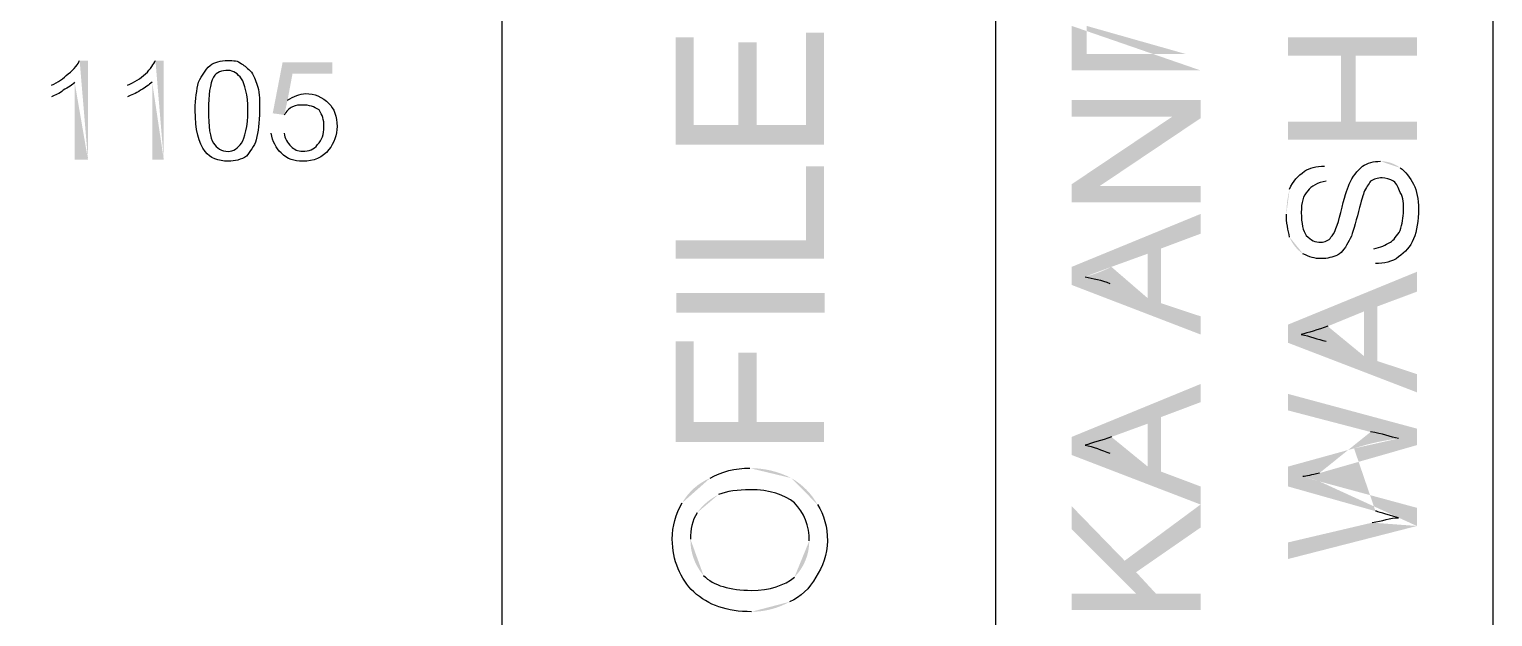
# Model space of a CAD drawing. Header units: feet. Extents: x -88.4 to -52.7, y -30 to -2.4.
# Drawn here: x -54.964 to -53.485, y -5.214 to -4.62 of the extents above; entities that cross this region are included whole.
import ezdxf

# ---------------------------------------------------------------- set-up
doc = ezdxf.new("R2010")
doc.units = ezdxf.units.FT
doc.header["$LTSCALE"] = 0.3
doc.header["$MEASUREMENT"] = 0
doc.layers.add('PDF_Geometry', color=7, linetype='Continuous')
doc.layers.add('PDF_Solid Fills', color=7, linetype='Continuous')

msp = doc.modelspace()

# ---------------------------------------------------------------- hatches: boundary and pattern name
at = {"layer": 'PDF_Solid Fills', "transparency": 33554559}
h = msp.add_hatch(color=256, dxfattribs=at)
h.paths.add_polyline_path([(-53.7807, -4.6612), (-53.9109, -4.6612), (-53.9109, -4.6162)], flags=0)
h.paths.add_polyline_path([(-53.8008, -4.5661, 0.098326), (-53.8208, -4.5578)], flags=0)
h.paths.add_polyline_path([(-53.7807, -4.6146), (-53.7807, -4.6612)], flags=0)
h.paths.add_polyline_path([(-53.7957, -4.6446), (-53.7957, -4.6162)], flags=0)
h.paths.add_polyline_path([(-53.8224, -4.5745, 0.062753), (-53.8474, -4.5711)], flags=0)
h.paths.add_polyline_path([(-53.8958, -4.6162), (-53.8958, -4.6446), (-53.7957, -4.6446)], flags=0)
for points in [[(-54.1611, -4.7363), (-54.3112, -4.7363), (-54.3112, -4.6279), (-54.2929, -4.6279), (-54.2929, -4.7163), (-54.2479, -4.7163), (-54.2479, -4.6329), (-54.2294, -4.6329), (-54.2294, -4.7163), (-54.1794, -4.7163), (-54.1794, -4.6229), (-54.1611, -4.6229)], [(-53.5621, -4.7313), (-53.6923, -4.7313), (-53.6923, -4.713), (-53.6389, -4.713), (-53.6389, -4.6462), (-53.6923, -4.6462), (-53.6923, -4.6279), (-53.5621, -4.6279), (-53.5621, -4.6462), (-53.6239, -4.6462), (-53.6239, -4.713), (-53.5621, -4.713)], [(-53.7807, -4.7948), (-53.9109, -4.7948), (-53.9109, -4.7763), (-53.8091, -4.7079), (-53.9109, -4.7079), (-53.9109, -4.6912), (-53.7807, -4.6912), (-53.7807, -4.7096), (-53.8824, -4.778), (-53.7807, -4.778)], [(-54.1611, -4.8516), (-54.3112, -4.8516), (-54.3112, -4.8332), (-54.1794, -4.8332), (-54.1794, -4.7581), (-54.1611, -4.7581)], [(-54.1611, -5.0369), (-54.3112, -5.0369), (-54.3112, -4.9351), (-54.2929, -4.9351), (-54.2929, -5.0169), (-54.2479, -5.0169), (-54.2479, -4.9468), (-54.2294, -4.9468), (-54.2294, -5.0169), (-54.1611, -5.0169)], [(-53.7807, -5.2071), (-53.9109, -5.2071), (-53.9109, -5.1904), (-53.8458, -5.1904), (-53.9109, -5.1253), (-53.9109, -5.102), (-53.8574, -5.1571), (-53.7807, -5.1003), (-53.7807, -5.1236), (-53.8458, -5.1687), (-53.8258, -5.1904), (-53.7807, -5.1904)]]:
    msp.add_hatch(color=256, dxfattribs=at).paths.add_polyline_path(points)
h = msp.add_hatch(color=256, dxfattribs=at)
h.paths.add_polyline_path([(-54.905, -4.7514), (-54.9185, -4.7514), (-54.9185, -4.673)], flags=0)
h.paths.add_polyline_path([(-54.9418, -4.688), (-54.9418, -4.6763)], flags=0)
h.paths.add_polyline_path([(-54.9134, -4.6513), (-54.905, -4.6513), (-54.905, -4.7514)], flags=0)
h = msp.add_hatch(color=256, dxfattribs=at)
h.paths.add_polyline_path([(-54.8284, -4.7514), (-54.8401, -4.7514), (-54.8401, -4.673)], flags=0)
h.paths.add_polyline_path([(-54.8651, -4.688), (-54.8651, -4.6763)], flags=0)
h.paths.add_polyline_path([(-54.8368, -4.6513), (-54.8284, -4.6513), (-54.8284, -4.7514)], flags=0)
h = msp.add_hatch(color=256, dxfattribs=at)
h.paths.add_polyline_path([(-54.7199, -4.7247), (-54.7066, -4.7247)], flags=0)
h.paths.add_polyline_path([(-54.7066, -4.7062), (-54.7183, -4.7046), (-54.7083, -4.6529), (-54.6582, -4.6529), (-54.6582, -4.6646), (-54.6983, -4.6646), (-54.7033, -4.6912)], flags=0)
h = msp.add_hatch(color=256, dxfattribs=at)
h.paths.add_polyline_path([(-53.6039, -4.8566), (-53.6056, -4.8416)], flags=0)
h.paths.add_polyline_path([(-53.6907, -4.8299, 0.156917), (-53.6772, -4.8466)], flags=0)
h.paths.add_polyline_path([(-53.6907, -4.7814, 0.062888), (-53.694, -4.8066)], flags=0)
h.paths.add_polyline_path([(-53.6556, -4.7581), (-53.6539, -4.7731)], flags=0)
h.paths.add_polyline_path([(-53.5789, -4.7598, 0.169271), (-53.5989, -4.7531)], flags=0)
h = msp.add_hatch(color=256, dxfattribs=at)
h.paths.add_polyline_path([(-53.7807, -4.9283), (-53.9109, -4.8782), (-53.9109, -4.8599), (-53.7807, -4.8064), (-53.7807, -4.8264), (-53.8208, -4.8414), (-53.8208, -4.8966), (-53.7807, -4.9099)], flags=0)
h.paths.add_polyline_path([(-53.8341, -4.8916), (-53.8341, -4.8466), (-53.8708, -4.8599)], flags=0)
h.paths.add_polyline_path([(-53.8974, -4.8699, 0.052033), (-53.8708, -4.8599)], flags=0)
h.paths.add_polyline_path([(-53.8724, -4.8766), (-53.8341, -4.8916)], flags=0)
h = msp.add_hatch(color=256, dxfattribs=at)
h.paths.add_polyline_path([(-53.5621, -4.9868), (-53.6923, -4.9367), (-53.6923, -4.9183), (-53.5621, -4.8649), (-53.5621, -4.885), (-53.6022, -4.9), (-53.6022, -4.9551), (-53.5621, -4.9684)], flags=0)
h.paths.add_polyline_path([(-53.6156, -4.9501), (-53.6156, -4.905), (-53.6522, -4.92)], flags=0)
h.paths.add_polyline_path([(-53.6539, -4.935), (-53.6156, -4.9501)], flags=0)
h = msp.add_hatch(color=256, dxfattribs=at)
h.paths.add_polyline_path([(-53.7807, -5.1003), (-53.9109, -5.0502), (-53.9109, -5.0319), (-53.7807, -4.9784), (-53.7807, -4.9968), (-53.8208, -5.0119), (-53.8208, -5.0669), (-53.7807, -5.082)], flags=0)
h.paths.add_polyline_path([(-53.8341, -5.0619), (-53.8341, -5.0185), (-53.8708, -5.0319)], flags=0)
h.paths.add_polyline_path([(-53.8724, -5.0485), (-53.8341, -5.0619)], flags=0)
h = msp.add_hatch(color=256, dxfattribs=at)
h.paths.add_polyline_path([(-53.5621, -5.122), (-53.6923, -5.1554), (-53.6923, -5.1386), (-53.6072, -5.1186)], flags=0)
h.paths.add_polyline_path([(-53.6039, -5.107), (-53.6923, -5.082), (-53.6923, -5.0619), (-53.6256, -5.0435)], flags=0)
h.paths.add_polyline_path([(-53.5806, -5.0335, 0.047128), (-53.6256, -5.0435)], flags=0)
h.paths.add_polyline_path([(-53.6089, -5.0269), (-53.6923, -5.0051), (-53.6923, -4.9884), (-53.5621, -5.0235), (-53.5621, -5.0402), (-53.6606, -5.0685)], flags=0)
h.paths.add_polyline_path([(-53.6606, -5.0769, 0.02074), (-53.6772, -5.0719)], flags=0)
h.paths.add_polyline_path([(-53.6606, -5.0769), (-53.5621, -5.1036), (-53.5621, -5.122)], flags=0)
h = msp.add_hatch(color=256, dxfattribs=at)
h.paths.add_polyline_path([(-54.2762, -5.0735, 0.164584), (-54.3045, -5.0986)], flags=0)
h.paths.add_polyline_path([(-54.1944, -5.0735, 0.120272), (-54.2361, -5.0635)], flags=0)
h.paths.add_polyline_path([(-54.1678, -5.1003, 0.138891), (-54.1944, -5.0735)], flags=0)
h.paths.add_polyline_path([(-54.2344, -5.2087, 0.130089), (-54.1961, -5.1987)], flags=0)
h.paths.add_polyline_path([(-54.1911, -5.1737, 0.199412), (-54.1761, -5.137)], flags=0)
h.paths.add_polyline_path([(-54.2679, -5.0903, 0.119584), (-54.2895, -5.1086)], flags=0)
h.paths.add_polyline_path([(-54.2962, -5.1353, 0.183834), (-54.2829, -5.1721)], flags=0)

# ---------------------------------------------------------------- linework, layer by layer
at = {"layer": 'PDF_Geometry', "lineweight": 25}
msp.add_lwpolyline([(-68.9998, -12.4632), (-68.9998, -2.4479), (-53.4855, -2.4479), (-53.4855, -12.4632)], close=True, dxfattribs=at)
for points in [[(-54.4864, -12.4632), (-54.4864, -2.4479)], [(-53.9875, -8.3069), (-53.9875, -2.4479)]]:
    msp.add_lwpolyline(points, dxfattribs=at)
for points in [[(-54.9251, -4.6647), (-54.9185, -4.6597), (-54.915, -4.6547), (-54.9134, -4.6513)], [(-54.8468, -4.6647), (-54.8418, -4.6597), (-54.8385, -4.6547), (-54.8368, -4.6513)], [(-54.7933, -4.673), (-54.7899, -4.6662), (-54.7866, -4.6612), (-54.7816, -4.6562)], [(-54.7816, -4.6562), (-54.7766, -4.6529), (-54.7716, -4.6512), (-54.7633, -4.6512)], [(-54.7633, -4.6512), (-54.7583, -4.6512), (-54.7533, -4.6512), (-54.7499, -4.6546)], [(-54.7499, -4.6546), (-54.7466, -4.6562), (-54.7433, -4.6596), (-54.7399, -4.6629)], [(-54.9418, -4.6763), (-54.9351, -4.673), (-54.9301, -4.6697), (-54.9251, -4.6647)], [(-54.9185, -4.673), (-54.9201, -4.6763), (-54.9251, -4.678), (-54.9301, -4.6813)], [(-54.8651, -4.6763), (-54.8585, -4.673), (-54.8518, -4.6697), (-54.8468, -4.6647)], [(-54.8401, -4.673), (-54.8435, -4.6763), (-54.8468, -4.678), (-54.8518, -4.6813)], [(-54.7966, -4.7013), (-54.7966, -4.6897), (-54.7949, -4.6813), (-54.7933, -4.673)], [(-54.7783, -4.6679), (-54.7816, -4.6747), (-54.7833, -4.6863), (-54.7833, -4.7013)], [(-54.7633, -4.6612), (-54.7699, -4.6612), (-54.7749, -4.6629), (-54.7783, -4.6679)], [(-54.7499, -4.6697), (-54.7533, -4.6646), (-54.7583, -4.6612), (-54.7633, -4.6612)], [(-54.7433, -4.7013), (-54.7433, -4.6863), (-54.7466, -4.6747), (-54.7499, -4.6697)], [(-54.7399, -4.6629), (-54.7366, -4.6679), (-54.7349, -4.673), (-54.7333, -4.678)], [(-54.9301, -4.6813), (-54.9335, -4.6847), (-54.9385, -4.6863), (-54.9418, -4.688)], [(-54.8518, -4.6813), (-54.8568, -4.6847), (-54.8618, -4.6863), (-54.8651, -4.688)], [(-54.7333, -4.678), (-54.7316, -4.6847), (-54.7316, -4.693), (-54.7316, -4.7013)], [(-54.7033, -4.6912), (-54.6966, -4.6879), (-54.6915, -4.6846), (-54.6848, -4.6846)], [(-54.6848, -4.6846), (-54.6765, -4.6846), (-54.6682, -4.6879), (-54.6615, -4.6946)], [(-54.7866, -4.7431), (-54.7933, -4.7347), (-54.7966, -4.7213), (-54.7966, -4.7013)], [(-54.7833, -4.7013), (-54.7833, -4.718), (-54.7816, -4.7297), (-54.7783, -4.7347)], [(-54.7499, -4.7347), (-54.7466, -4.7297), (-54.7433, -4.718), (-54.7433, -4.7013)], [(-54.7316, -4.7013), (-54.7316, -4.7147), (-54.7333, -4.723), (-54.7349, -4.7313)], [(-54.6983, -4.6979), (-54.7016, -4.6996), (-54.7049, -4.7029), (-54.7066, -4.7062)], [(-54.6882, -4.6962), (-54.6915, -4.6962), (-54.6949, -4.6962), (-54.6983, -4.6979)], [(-54.6715, -4.7012), (-54.6765, -4.6979), (-54.6815, -4.6962), (-54.6882, -4.6962)], [(-54.6665, -4.718), (-54.6665, -4.7112), (-54.6682, -4.7062), (-54.6715, -4.7012)], [(-54.6615, -4.6946), (-54.6565, -4.6996), (-54.6532, -4.7079), (-54.6532, -4.718)], [(-54.7349, -4.7313), (-54.7366, -4.7381), (-54.7416, -4.7431), (-54.7449, -4.7481)], [(-54.7099, -4.7447), (-54.7149, -4.7397), (-54.7183, -4.733), (-54.7199, -4.7247)], [(-54.7066, -4.7247), (-54.7066, -4.7297), (-54.7033, -4.7347), (-54.6999, -4.738)], [(-54.6732, -4.7363), (-54.6682, -4.7313), (-54.6665, -4.7263), (-54.6665, -4.718)], [(-54.6532, -4.718), (-54.6532, -4.7263), (-54.6565, -4.7347), (-54.6615, -4.7413)], [(-54.7633, -4.7531), (-54.7733, -4.7531), (-54.7816, -4.7498), (-54.7866, -4.7431)], [(-54.7783, -4.7347), (-54.7749, -4.7398), (-54.7699, -4.7431), (-54.7633, -4.7431)], [(-54.7633, -4.7431), (-54.7583, -4.7431), (-54.7533, -4.7398), (-54.7499, -4.7347)], [(-54.6882, -4.753), (-54.6966, -4.753), (-54.7033, -4.7513), (-54.7099, -4.7447)], [(-54.6999, -4.738), (-54.6966, -4.7413), (-54.6933, -4.743), (-54.6882, -4.743)], [(-54.6882, -4.743), (-54.6815, -4.743), (-54.6765, -4.7413), (-54.6732, -4.7363)], [(-54.6615, -4.7413), (-54.6682, -4.7497), (-54.6765, -4.753), (-54.6882, -4.753)], [(-54.7449, -4.7481), (-54.7499, -4.7514), (-54.7566, -4.7531), (-54.7633, -4.7531)], [(-53.6756, -4.7631), (-53.6706, -4.7598), (-53.6639, -4.7581), (-53.6556, -4.7581)], [(-53.6306, -4.7764), (-53.6272, -4.7681), (-53.6222, -4.7631), (-53.6172, -4.7581)], [(-53.6172, -4.7581), (-53.6122, -4.7548), (-53.6056, -4.7531), (-53.5989, -4.7531)], [(-53.5789, -4.7598), (-53.5739, -4.7631), (-53.5688, -4.7698), (-53.5655, -4.7764)], [(-53.6907, -4.7814), (-53.6873, -4.7731), (-53.6822, -4.7681), (-53.6756, -4.7631)], [(-53.6539, -4.7731), (-53.6622, -4.7748), (-53.6689, -4.7781), (-53.6722, -4.7831)], [(-53.6389, -4.8048), (-53.6356, -4.7898), (-53.6322, -4.7814), (-53.6306, -4.7764)], [(-53.6089, -4.7731), (-53.6106, -4.7764), (-53.6139, -4.7798), (-53.6156, -4.7848)], [(-53.5972, -4.7698), (-53.6022, -4.7698), (-53.6056, -4.7714), (-53.6089, -4.7731)], [(-53.5856, -4.7731), (-53.5889, -4.7714), (-53.5939, -4.7698), (-53.5972, -4.7698)], [(-53.5789, -4.7848), (-53.5806, -4.7798), (-53.5822, -4.7764), (-53.5856, -4.7731)], [(-53.5655, -4.7764), (-53.5621, -4.7831), (-53.5605, -4.7914), (-53.5605, -4.8014)], [(-53.6722, -4.7831), (-53.6772, -4.7881), (-53.6789, -4.7948), (-53.6789, -4.8048)], [(-53.6156, -4.7848), (-53.6172, -4.7881), (-53.6189, -4.7964), (-53.6222, -4.8082)], [(-53.5756, -4.8031), (-53.5756, -4.7964), (-53.5756, -4.7898), (-53.5789, -4.7848)], [(-53.6789, -4.8048), (-53.6789, -4.8166), (-53.6772, -4.8232), (-53.6739, -4.8282)], [(-53.6489, -4.8299), (-53.6456, -4.8266), (-53.6422, -4.8182), (-53.6389, -4.8048)], [(-53.5789, -4.8232), (-53.5772, -4.8166), (-53.5756, -4.8099), (-53.5756, -4.8031)], [(-53.5605, -4.8014), (-53.5605, -4.8132), (-53.5621, -4.8232), (-53.5655, -4.8316)], [(-53.6907, -4.8299), (-53.6923, -4.8232), (-53.694, -4.8149), (-53.694, -4.8066)], [(-53.6222, -4.8082), (-53.6256, -4.8199), (-53.6272, -4.8282), (-53.6306, -4.8332)], [(-53.6739, -4.8282), (-53.6689, -4.8332), (-53.6656, -4.8349), (-53.6589, -4.8349)], [(-53.6589, -4.8349), (-53.6556, -4.8349), (-53.6506, -4.8332), (-53.6489, -4.8299)], [(-53.6306, -4.8332), (-53.6339, -4.8399), (-53.6372, -4.8449), (-53.6422, -4.8482)], [(-53.6056, -4.8416), (-53.5989, -4.8399), (-53.5939, -4.8382), (-53.5889, -4.8349)], [(-53.5889, -4.8349), (-53.5856, -4.8332), (-53.5822, -4.8282), (-53.5789, -4.8232)], [(-53.5655, -4.8316), (-53.5688, -4.8399), (-53.5739, -4.8449), (-53.5806, -4.8499)], [(-53.6589, -4.8516), (-53.6656, -4.8516), (-53.6706, -4.8499), (-53.6772, -4.8466)], [(-53.6422, -4.8482), (-53.6472, -4.8499), (-53.6522, -4.8516), (-53.6589, -4.8516)], [(-53.5806, -4.8499), (-53.5872, -4.8549), (-53.5956, -4.8566), (-53.6039, -4.8566)], [(-53.8974, -4.8699), (-53.8891, -4.8716), (-53.8808, -4.8732), (-53.8724, -4.8766)], [(-53.6522, -4.92), (-53.6622, -4.9233), (-53.6722, -4.9267), (-53.6789, -4.9283)], [(-53.6789, -4.9283), (-53.6706, -4.93), (-53.6622, -4.9333), (-53.6539, -4.935)], [(-53.5806, -5.0335), (-53.5889, -5.0319), (-53.5972, -5.0285), (-53.6089, -5.0269)], [(-53.8708, -5.0319), (-53.8808, -5.0352), (-53.8908, -5.0385), (-53.8974, -5.0402)], [(-53.8974, -5.0402), (-53.8891, -5.0419), (-53.8808, -5.0452), (-53.8724, -5.0485)], [(-54.2762, -5.0735), (-54.2645, -5.0669), (-54.2512, -5.0635), (-54.2361, -5.0635)], [(-53.6606, -5.0685), (-53.6689, -5.0702), (-53.6739, -5.0719), (-53.6772, -5.0719)], [(-54.2361, -5.0853), (-54.2479, -5.0853), (-54.2595, -5.087), (-54.2679, -5.0903)], [(-54.1911, -5.0986), (-54.2011, -5.0903), (-54.2161, -5.0853), (-54.2361, -5.0853)], [(-54.3145, -5.1353), (-54.3145, -5.122), (-54.3112, -5.1103), (-54.3045, -5.0986)], [(-54.1761, -5.137), (-54.1761, -5.122), (-54.1811, -5.1086), (-54.1911, -5.0986)], [(-54.1678, -5.1003), (-54.1611, -5.1103), (-54.1578, -5.1236), (-54.1578, -5.137)], [(-54.2895, -5.1086), (-54.2945, -5.117), (-54.2962, -5.1253), (-54.2962, -5.1353)], [(-53.6072, -5.1186), (-53.5972, -5.117), (-53.5889, -5.1136), (-53.5806, -5.1136)], [(-53.5806, -5.1136), (-53.5939, -5.1103), (-53.6022, -5.107), (-53.6039, -5.107)], [(-54.2929, -5.1887), (-54.3062, -5.1754), (-54.3145, -5.1571), (-54.3145, -5.1353)], [(-54.1578, -5.137), (-54.1578, -5.1504), (-54.1628, -5.1637), (-54.1694, -5.1737)], [(-54.2829, -5.1721), (-54.2729, -5.1821), (-54.2562, -5.1871), (-54.2344, -5.1871)], [(-54.2344, -5.1871), (-54.2161, -5.1871), (-54.2011, -5.1821), (-54.1911, -5.1737)], [(-54.1694, -5.1737), (-54.1761, -5.1854), (-54.1844, -5.1937), (-54.1961, -5.1987)], [(-54.2344, -5.2087), (-54.2595, -5.2087), (-54.2779, -5.2021), (-54.2929, -5.1887)]]:
    msp.add_open_spline(points, degree=3, dxfattribs=at)
at = {"layer": 'PDF_Solid Fills', "lineweight": 25, "transparency": 33554559}
msp.add_solid([(-54.3106, -4.9064), (-54.3106, -4.8864), (-54.1606, -4.9064), (-54.1606, -4.8864)], dxfattribs=at)

doc.saveas('drawing.dxf')
